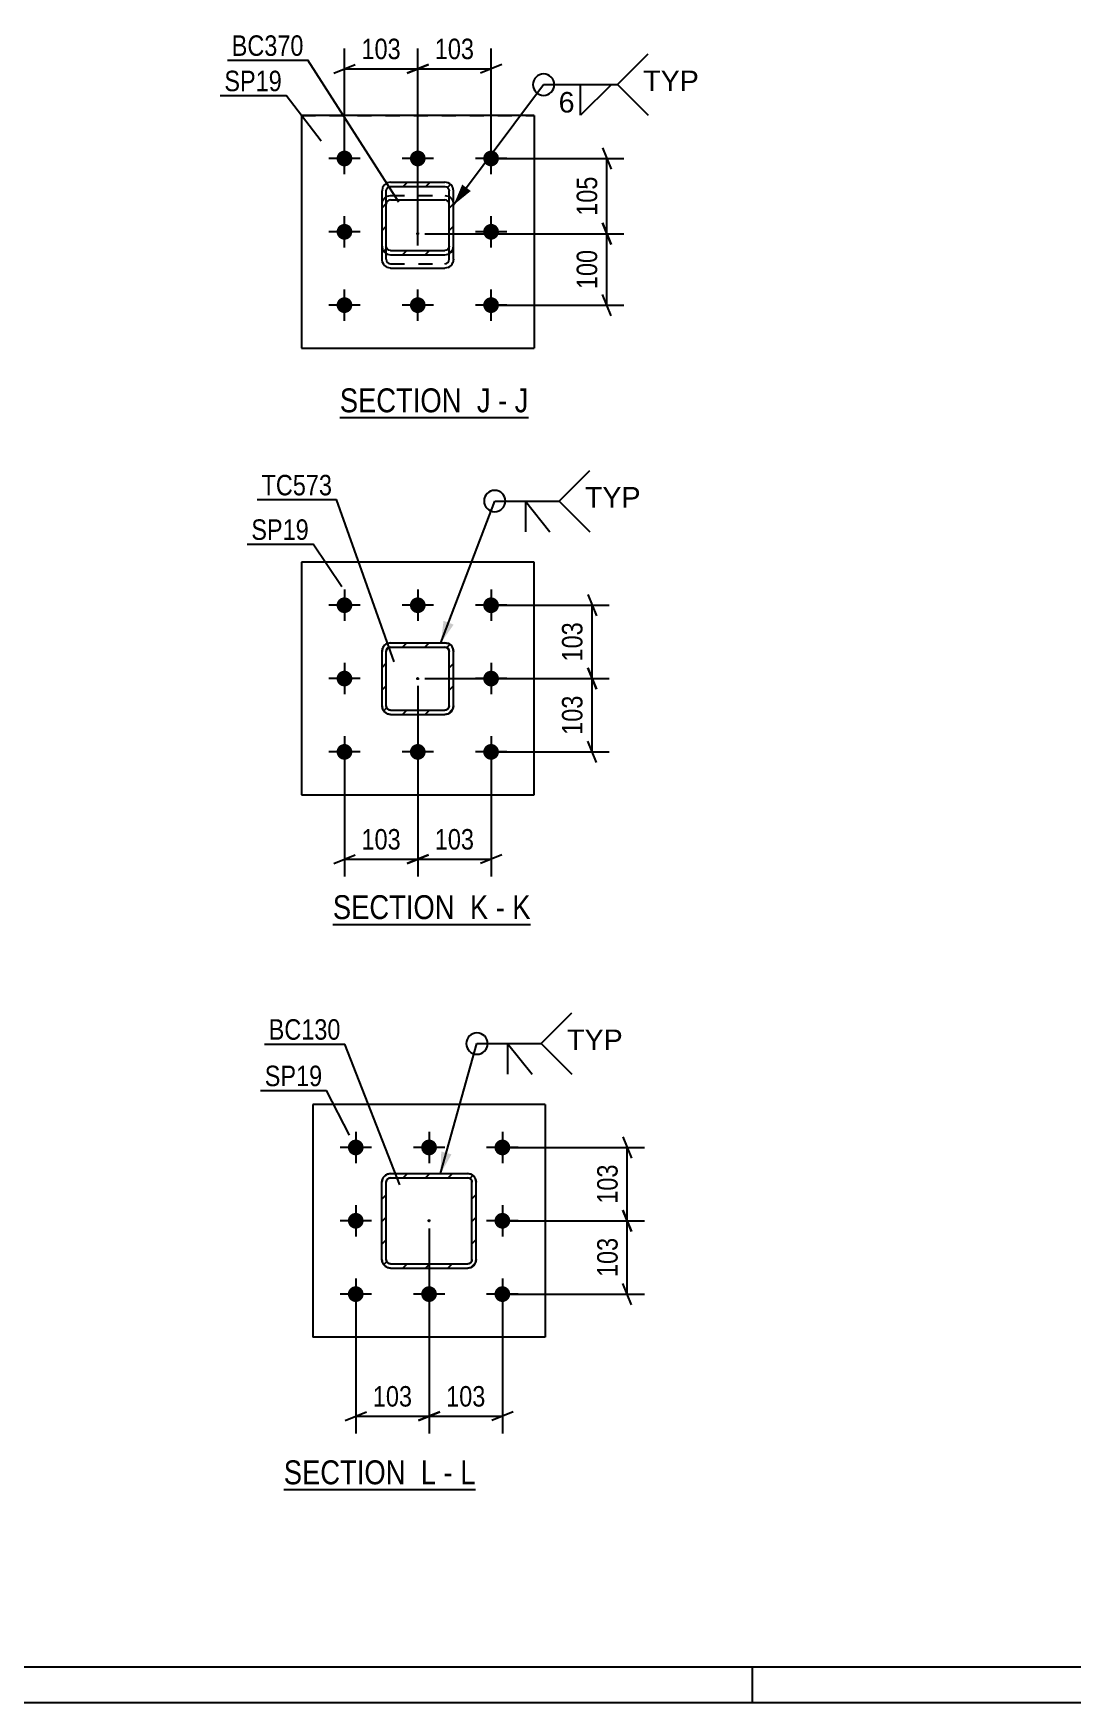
# Model space of a CAD drawing. Header units: millimetres. Extents: x -177 to 1012, y -676 to 165.
# Drawn here: x 491.4 to 636.5, y -675.6 to -442.3 of the extents above; entities that cross this region are included whole.
import ezdxf

# ---------------------------------------------------------------- set-up
doc = ezdxf.new("R2010")
doc.units = ezdxf.units.MM
doc.linetypes.add('DXK_LINE_DOT2', pattern=[3.9198, 1.9599, -1.9599])
doc.linetypes.add('DXK_LINE_DOT3', pattern=[5.9187, 2.979, -0.9799, 0.9799, -0.9799])
doc.styles.add('Arial', font='ARIAL.TTF', dxfattribs={"height": 0.2})
doc.styles.add('Arial Narrow', font='ARIALN.TTF', dxfattribs={"height": 0.2})

# ---------------------------------------------------------------- blocks, each defined once
blk = doc.blocks.new('Unknown-761545539-1163')
at = {"color": 5, "linetype": 'Continuous'}
for p, q in [((-172.08, -670.63), (1006.92, -670.63)), ((591.92, -675.63), (591.92, -670.63)), ((-177.08, -675.63), (1011.92, -675.63))]:
    blk.add_line(p, q, dxfattribs=at)
blk = doc.blocks.new('Unknown-761545539-20 - 9212')
at = {"color": 6, "linetype": 'Continuous'}
blk.add_line((534.23, -496.02), (560.6, -496.02), dxfattribs=at)
at = {"color": 0, "linetype": 'Continuous'}
blk.add_wipeout([(552.34, -495.27), (552.34, -491.77), (534.23, -491.77), (534.23, -495.27)], dxfattribs=at)
at = {"color": 7, "linetype": 'Continuous', "style": 'Arial Narrow'}
blk.add_text('SECTION ', height=3.34, dxfattribs=at).set_placement((534.23, -495.27))
at = {"color": 0, "linetype": 'Continuous'}
blk.add_wipeout([(555.3, -495.27), (555.3, -491.77), (553.39, -491.77), (553.39, -495.27)], dxfattribs=at)
at = {"color": 7, "linetype": 'Continuous', "style": 'Arial Narrow'}
blk.add_text('J', height=3.34, dxfattribs=at).set_placement((553.39, -495.27))
at = {"color": 0, "linetype": 'Continuous'}
blk.add_wipeout([(557.63, -495.27), (557.63, -491.77), (556.35, -491.77), (556.35, -495.27)], dxfattribs=at)
at = {"color": 7, "linetype": 'Continuous', "style": 'Arial Narrow'}
blk.add_text('-', height=3.34, dxfattribs=at).set_placement((556.35, -495.27))
at = {"color": 0, "linetype": 'Continuous'}
blk.add_wipeout([(560.6, -495.27), (560.6, -491.77), (558.68, -491.77), (558.68, -495.27)], dxfattribs=at)
at = {"color": 7, "linetype": 'Continuous', "style": 'Arial Narrow'}
blk.add_text('J', height=3.34, dxfattribs=at).set_placement((558.68, -495.27))
blk = doc.blocks.new('Unknown-761545539-21 - 9410')
at = {"color": 6, "linetype": 'Continuous'}
blk.add_line((533.26, -566.86), (560.9, -566.86), dxfattribs=at)
at = {"color": 0, "linetype": 'Continuous'}
blk.add_wipeout([(551.37, -566.11), (551.37, -562.61), (533.26, -562.61), (533.26, -566.11)], dxfattribs=at)
at = {"color": 7, "linetype": 'Continuous', "style": 'Arial Narrow'}
blk.add_text('SECTION ', height=3.34, dxfattribs=at).set_placement((533.26, -566.11))
at = {"color": 0, "linetype": 'Continuous'}
blk.add_wipeout([(554.97, -566.11), (554.97, -562.61), (552.42, -562.61), (552.42, -566.11)], dxfattribs=at)
blk.add_wipeout([(557.3, -566.11), (557.3, -562.61), (556.02, -562.61), (556.02, -566.11)], dxfattribs=at)
at = {"color": 7, "linetype": 'Continuous', "style": 'Arial Narrow'}
for s, p in [('K', (552.42, -566.11)), ('-', (556.02, -566.11))]:
    blk.add_text(s, height=3.34, dxfattribs=at).set_placement(p)
at = {"color": 0, "linetype": 'Continuous'}
blk.add_wipeout([(560.9, -566.11), (560.9, -562.61), (558.35, -562.61), (558.35, -566.11)], dxfattribs=at)
at = {"color": 7, "linetype": 'Continuous', "style": 'Arial Narrow'}
blk.add_text('K', height=3.34, dxfattribs=at).set_placement((558.35, -566.11))
blk = doc.blocks.new('Unknown-761545539-22 - 9626')
at = {"color": 6, "linetype": 'Continuous'}
blk.add_line((526.4, -645.86), (553.2, -645.86), dxfattribs=at)
at = {"color": 0, "linetype": 'Continuous'}
blk.add_wipeout([(544.51, -645.11), (544.51, -641.61), (526.4, -641.61), (526.4, -645.11)], dxfattribs=at)
at = {"color": 7, "linetype": 'Continuous', "style": 'Arial Narrow'}
blk.add_text('SECTION ', height=3.34, dxfattribs=at).set_placement((526.4, -645.11))
at = {"color": 0, "linetype": 'Continuous'}
blk.add_wipeout([(547.69, -645.11), (547.69, -641.61), (545.56, -641.61), (545.56, -645.11)], dxfattribs=at)
at = {"color": 7, "linetype": 'Continuous', "style": 'Arial Narrow'}
blk.add_text('L', height=3.34, dxfattribs=at).set_placement((545.56, -645.11))
at = {"color": 0, "linetype": 'Continuous'}
blk.add_wipeout([(550.02, -645.11), (550.02, -641.61), (548.74, -641.61), (548.74, -645.11)], dxfattribs=at)
at = {"color": 7, "linetype": 'Continuous', "style": 'Arial Narrow'}
blk.add_text('-', height=3.34, dxfattribs=at).set_placement((548.74, -645.11))
at = {"color": 0, "linetype": 'Continuous'}
blk.add_wipeout([(553.2, -645.11), (553.2, -641.61), (551.07, -641.61), (551.07, -645.11)], dxfattribs=at)
at = {"color": 7, "linetype": 'Continuous', "style": 'Arial Narrow'}
blk.add_text('L', height=3.34, dxfattribs=at).set_placement((551.07, -645.11))
blk = doc.blocks.new('Part-761545539-9284 - 9212')
at = {"linetype": 'Continuous'}
h = blk.add_hatch(dxfattribs=at)
h.set_pattern_fill('', scale=0.7, style=0, pattern_type=0)
h.set_pattern_definition([(45, (549.3893, -473.162), (-1.57154, 1.57154), [])])
h.paths.add_polyline_path([(548.93, -473.25), (549.39, -473.16), (549.78, -472.9), (550.04, -472.5), (550.13, -472.04), (550.13, -464.33), (550.04, -463.87), (549.78, -463.47), (549.39, -463.21), (548.93, -463.12), (541.33, -463.12), (540.87, -463.21), (540.48, -463.47), (540.22, -463.87), (540.13, -464.33), (540.13, -472.04), (540.22, -472.5), (540.48, -472.9), (540.87, -473.16), (541.33, -473.25)])
h.paths.add_polyline_path([(541.33, -472.65), (541.1, -472.6), (540.91, -472.47), (540.78, -472.27), (540.73, -472.04), (540.73, -464.33), (540.78, -464.1), (540.91, -463.9), (541.1, -463.77), (541.33, -463.73), (548.93, -463.73), (549.16, -463.77), (549.35, -463.9), (549.48, -464.1), (549.53, -464.33), (549.53, -472.04), (549.48, -472.27), (549.35, -472.47), (549.16, -472.6), (548.93, -472.65)])
blk.add_hatch(color=30, dxfattribs=at).paths.add_polyline_path([(545.13, -470.41, -1), (545.13, -470.21, -1)])
at = {"color": 2, "linetype": 'Continuous'}
for p, q in [((540.22, -463.87), (540.13, -464.33)), ((540.73, -464.33), (540.78, -464.1)), ((540.78, -464.1), (540.91, -463.9)), ((541.33, -463.12), (540.87, -463.21)), ((540.91, -463.9), (541.1, -463.77)), ((541.1, -463.77), (541.33, -463.73)), ((541.33, -463.12), (548.93, -463.12)), ((541.33, -463.73), (548.93, -463.73)), ((549.39, -463.21), (548.93, -463.12)), ((548.93, -463.73), (549.16, -463.77)), ((549.16, -463.77), (549.35, -463.9)), ((549.35, -463.9), (549.48, -464.1)), ((549.48, -464.1), (549.53, -464.33)), ((550.13, -464.33), (550.04, -463.87)), ((540.13, -472.04), (540.13, -464.33)), ((540.73, -472.04), (540.73, -464.33)), ((540.78, -465.96), (540.73, -466.2)), ((540.91, -465.77), (540.78, -465.96)), ((541.1, -465.63), (540.91, -465.77)), ((541.33, -465.59), (541.1, -465.63)), ((541.33, -465.59), (548.93, -465.59)), ((549.16, -465.63), (548.93, -465.59)), ((549.35, -465.77), (549.16, -465.63)), ((549.48, -465.96), (549.35, -465.77)), ((549.53, -466.2), (549.48, -465.96)), ((549.53, -472.04), (549.53, -464.33)), ((550.13, -472.04), (550.13, -464.33)), ((540.13, -473.89), (540.13, -472.04)), ((540.13, -472.04), (540.22, -472.5)), ((540.78, -472.27), (540.73, -472.04)), ((540.91, -472.47), (540.78, -472.27)), ((540.87, -473.16), (541.33, -473.25)), ((541.1, -472.6), (540.91, -472.47)), ((541.33, -472.65), (541.1, -472.6)), ((541.33, -472.65), (548.93, -472.65)), ((541.33, -473.25), (548.93, -473.25)), ((549.16, -472.6), (548.93, -472.65)), ((548.93, -473.25), (549.39, -473.16)), ((549.35, -472.47), (549.16, -472.6)), ((549.48, -472.27), (549.35, -472.47)), ((549.53, -472.04), (549.48, -472.27)), ((550.04, -472.5), (550.13, -472.04)), ((550.13, -473.89), (550.13, -472.04)), ((540.22, -474.36), (540.13, -473.89)), ((541.33, -475.11), (540.87, -475.02)), ((541.33, -475.11), (548.93, -475.11)), ((549.39, -475.02), (548.93, -475.11)), ((550.13, -473.89), (550.04, -474.36))]:
    blk.add_line(p, q, dxfattribs=at)
at = {"color": 7, "linetype": 'DXK_LINE_DOT2'}
for p, q in [((540.13, -472.04), (540.13, -464.33)), ((540.13, -466.2), (540.22, -465.73)), ((540.73, -473.89), (540.73, -464.33)), ((540.87, -465.07), (541.33, -464.98)), ((541.33, -464.98), (548.93, -464.98)), ((548.93, -464.98), (549.39, -465.07)), ((549.53, -473.89), (549.53, -464.33)), ((550.04, -465.73), (550.13, -466.2)), ((550.13, -472.04), (550.13, -464.33)), ((540.73, -473.89), (540.78, -474.13)), ((540.78, -474.13), (540.91, -474.32)), ((540.91, -474.32), (541.1, -474.46)), ((541.1, -474.46), (541.33, -474.5)), ((541.33, -474.5), (548.93, -474.5)), ((548.93, -474.5), (549.16, -474.46)), ((549.16, -474.46), (549.35, -474.32)), ((549.35, -474.32), (549.48, -474.13)), ((549.48, -474.13), (549.53, -473.89))]:
    blk.add_line(p, q, dxfattribs=at)
at = {"color": 7, "linetype": 'DXK_LINE_DOT3'}
blk.add_line((545.13, -471.69), (545.13, -468.19), dxfattribs=at)
at = {"color": 30, "linetype": 'DXK_LINE_DOT3'}
blk.add_line((545.13, -471.95), (545.13, -468.19), dxfattribs=at)
at = {"color": 30, "linetype": 'Continuous'}
blk.add_circle((545.13, -470.31), 0.1, dxfattribs=at)
at = {"color": 2, "linetype": 'Continuous'}
for centre, start, end in [((541.34, -464.32), 112.8927, 157.8889), ((548.92, -464.32), 22.1111, 67.1073), ((541.34, -472.05), 202.1111, 247.1073), ((548.92, -472.05), 292.8927, 337.8889), ((541.34, -473.9), 202.1324, 247.1291), ((548.92, -473.9), 292.8709, 337.8676)]:
    blk.add_arc(centre, 1.21, start, end, dxfattribs=at)
at = {"color": 7, "linetype": 'DXK_LINE_DOT2'}
for centre, start, end in [((541.34, -466.19), 112.8709, 157.8676), ((548.92, -466.19), 22.1324, 67.1291)]:
    blk.add_arc(centre, 1.21, start, end, dxfattribs=at)
blk = doc.blocks.new('Part-761545539-9325 - 9212')
at = {"color": 2, "linetype": 'Continuous'}
for p, q in [((561.38, -453.79), (528.88, -453.79)), ((528.88, -453.79), (528.88, -486.3)), ((561.38, -453.79), (561.38, -486.3)), ((528.88, -486.29), (561.38, -486.29)), ((528.88, -486.3), (561.38, -486.3))]:
    blk.add_line(p, q, dxfattribs=at)
at = {"color": 7, "linetype": 'DXK_LINE_DOT2'}
for p, q in [((528.88, -453.79), (528.88, -453.8)), ((528.88, -453.8), (561.38, -453.8)), ((561.38, -453.8), (561.38, -453.79))]:
    blk.add_line(p, q, dxfattribs=at)
blk = doc.blocks.new('Bolt-761545539-9351 - 9212')
at = {"linetype": 'Continuous'}
for points in [[(534.88, -460.89), (534.65, -460.87), (534.43, -460.8), (534.23, -460.68), (534.06, -460.53), (533.93, -460.34), (533.83, -460.13), (533.79, -459.91), (533.79, -459.68), (533.83, -459.45), (533.93, -459.24), (534.06, -459.06), (534.23, -458.9), (534.43, -458.79), (534.65, -458.72), (534.88, -458.69), (535.11, -458.72), (535.33, -458.79), (535.53, -458.9), (535.7, -459.06), (535.83, -459.24), (535.93, -459.45), (535.97, -459.68), (535.97, -459.91), (535.93, -460.13), (535.83, -460.34), (535.7, -460.53), (535.53, -460.68), (535.33, -460.8), (535.11, -460.87)], [(545.13, -460.89), (544.9, -460.87), (544.68, -460.8), (544.48, -460.68), (544.31, -460.53), (544.18, -460.34), (544.08, -460.13), (544.04, -459.91), (544.04, -459.68), (544.08, -459.45), (544.18, -459.24), (544.31, -459.06), (544.48, -458.9), (544.68, -458.79), (544.9, -458.72), (545.13, -458.69), (545.36, -458.72), (545.58, -458.79), (545.78, -458.9), (545.95, -459.06), (546.08, -459.24), (546.18, -459.45), (546.22, -459.68), (546.22, -459.91), (546.18, -460.13), (546.08, -460.34), (545.95, -460.53), (545.78, -460.68), (545.58, -460.8), (545.36, -460.87)], [(555.38, -460.89), (555.15, -460.87), (554.93, -460.8), (554.73, -460.68), (554.56, -460.53), (554.43, -460.34), (554.33, -460.13), (554.29, -459.91), (554.29, -459.68), (554.33, -459.45), (554.43, -459.24), (554.56, -459.06), (554.73, -458.9), (554.93, -458.79), (555.15, -458.72), (555.38, -458.69), (555.61, -458.72), (555.83, -458.79), (556.03, -458.9), (556.2, -459.06), (556.33, -459.24), (556.43, -459.45), (556.47, -459.68), (556.47, -459.91), (556.43, -460.13), (556.33, -460.34), (556.2, -460.53), (556.03, -460.68), (555.83, -460.8), (555.61, -460.87)], [(534.88, -471.14), (534.65, -471.12), (534.43, -471.05), (534.23, -470.93), (534.06, -470.78), (533.93, -470.59), (533.83, -470.38), (533.79, -470.16), (533.79, -469.93), (533.83, -469.7), (533.93, -469.49), (534.06, -469.31), (534.23, -469.15), (534.43, -469.04), (534.65, -468.97), (534.88, -468.94), (535.11, -468.97), (535.33, -469.04), (535.53, -469.15), (535.7, -469.31), (535.83, -469.49), (535.93, -469.7), (535.97, -469.93), (535.97, -470.16), (535.93, -470.38), (535.83, -470.59), (535.7, -470.78), (535.53, -470.93), (535.33, -471.05), (535.11, -471.12)], [(555.38, -471.14), (555.15, -471.12), (554.93, -471.05), (554.73, -470.93), (554.56, -470.78), (554.43, -470.59), (554.33, -470.38), (554.29, -470.16), (554.29, -469.93), (554.33, -469.7), (554.43, -469.49), (554.56, -469.31), (554.73, -469.15), (554.93, -469.04), (555.15, -468.97), (555.38, -468.94), (555.61, -468.97), (555.83, -469.04), (556.03, -469.15), (556.2, -469.31), (556.33, -469.49), (556.43, -469.7), (556.47, -469.93), (556.47, -470.16), (556.43, -470.38), (556.33, -470.59), (556.2, -470.78), (556.03, -470.93), (555.83, -471.05), (555.61, -471.12)], [(534.88, -481.39), (534.65, -481.37), (534.43, -481.3), (534.23, -481.18), (534.06, -481.03), (533.93, -480.84), (533.83, -480.63), (533.79, -480.41), (533.79, -480.18), (533.83, -479.95), (533.93, -479.74), (534.06, -479.56), (534.23, -479.4), (534.43, -479.29), (534.65, -479.22), (534.88, -479.19), (535.11, -479.22), (535.33, -479.29), (535.53, -479.4), (535.7, -479.56), (535.83, -479.74), (535.93, -479.95), (535.97, -480.18), (535.97, -480.41), (535.93, -480.63), (535.83, -480.84), (535.7, -481.03), (535.53, -481.18), (535.33, -481.3), (535.11, -481.37)], [(545.13, -481.39), (544.9, -481.37), (544.68, -481.3), (544.48, -481.18), (544.31, -481.03), (544.18, -480.84), (544.08, -480.63), (544.04, -480.41), (544.04, -480.18), (544.08, -479.95), (544.18, -479.74), (544.31, -479.56), (544.48, -479.4), (544.68, -479.29), (544.9, -479.22), (545.13, -479.19), (545.36, -479.22), (545.58, -479.29), (545.78, -479.4), (545.95, -479.56), (546.08, -479.74), (546.18, -479.95), (546.22, -480.18), (546.22, -480.41), (546.18, -480.63), (546.08, -480.84), (545.95, -481.03), (545.78, -481.18), (545.58, -481.3), (545.36, -481.37)], [(555.38, -481.39), (555.15, -481.37), (554.93, -481.3), (554.73, -481.18), (554.56, -481.03), (554.43, -480.84), (554.33, -480.63), (554.29, -480.41), (554.29, -480.18), (554.33, -479.95), (554.43, -479.74), (554.56, -479.56), (554.73, -479.4), (554.93, -479.29), (555.15, -479.22), (555.38, -479.19), (555.61, -479.22), (555.83, -479.29), (556.03, -479.4), (556.2, -479.56), (556.33, -479.74), (556.43, -479.95), (556.47, -480.18), (556.47, -480.41), (556.43, -480.63), (556.33, -480.84), (556.2, -481.03), (556.03, -481.18), (555.83, -481.3), (555.61, -481.37)]]:
    blk.add_hatch(color=1, dxfattribs=at).paths.add_polyline_path(points)
at = {"color": 1, "linetype": 'Continuous'}
for p, q in [((534.88, -462), (534.88, -457.6)), ((545.13, -462), (545.13, -457.6)), ((555.38, -462), (555.38, -457.6)), ((537.08, -459.8), (532.68, -459.8)), ((547.33, -459.8), (542.93, -459.8)), ((557.58, -459.8), (553.18, -459.8)), ((534.88, -472.25), (534.88, -467.85)), ((555.38, -472.25), (555.38, -467.85)), ((537.08, -470.05), (532.68, -470.05)), ((557.58, -470.05), (553.18, -470.05)), ((534.88, -482.5), (534.88, -478.1)), ((545.13, -482.5), (545.13, -478.1)), ((555.38, -482.5), (555.38, -478.1)), ((537.08, -480.3), (532.68, -480.3)), ((547.33, -480.3), (542.93, -480.3)), ((557.58, -480.3), (553.18, -480.3))]:
    blk.add_line(p, q, dxfattribs=at)
blk = doc.blocks.new('Part-761545539-9514 - 9410')
at = {"color": 2, "linetype": 'Continuous'}
for p, q in [((561.38, -516.24), (528.88, -516.24)), ((528.88, -516.24), (528.88, -548.74)), ((561.38, -548.74), (561.38, -516.24)), ((528.88, -548.74), (561.38, -548.74))]:
    blk.add_line(p, q, dxfattribs=at)
blk = doc.blocks.new('Bolt-761545539-9442 - 9410')
at = {"linetype": 'Continuous'}
for points in [[(534.88, -523.34, -1), (534.88, -521.14, -1)], [(545.13, -523.34, -1), (545.13, -521.14, -1)], [(555.38, -523.34, -1), (555.38, -521.14, -1)], [(534.88, -533.59, -1), (534.88, -531.39, -1)], [(555.38, -533.59, -1), (555.38, -531.39, -1)], [(534.88, -543.84, -1), (534.88, -541.64, -1)], [(545.13, -543.84, -1), (545.13, -541.64, -1)], [(555.38, -543.84, -1), (555.38, -541.64, -1)]]:
    blk.add_hatch(color=1, dxfattribs=at).paths.add_polyline_path(points)
at = {"color": 1, "linetype": 'Continuous'}
for p, q in [((534.88, -520.04), (534.88, -524.44)), ((545.13, -520.04), (545.13, -524.44)), ((555.38, -520.04), (555.38, -524.44)), ((537.08, -522.24), (532.68, -522.24)), ((547.33, -522.24), (542.93, -522.24)), ((557.58, -522.24), (553.18, -522.24)), ((534.88, -530.29), (534.88, -534.69)), ((555.38, -530.29), (555.38, -534.69)), ((537.08, -532.49), (532.68, -532.49)), ((557.58, -532.49), (553.18, -532.49)), ((534.88, -540.54), (534.88, -544.94)), ((545.13, -540.54), (545.13, -544.94)), ((555.38, -540.54), (555.38, -544.94)), ((537.08, -542.74), (532.68, -542.74)), ((547.33, -542.74), (542.93, -542.74)), ((557.58, -542.74), (553.18, -542.74))]:
    blk.add_line(p, q, dxfattribs=at)
blk = doc.blocks.new('Part-761545539-9508 - 9410')
at = {"linetype": 'Continuous'}
h = blk.add_hatch(dxfattribs=at)
h.set_pattern_fill('', scale=0.7, style=0, pattern_type=0)
h.set_pattern_definition([(45, (549.3898, -537.3955), (-1.57154, 1.57154), [])])
h.paths.add_polyline_path([(548.93, -537.49), (549.39, -537.4), (549.78, -537.14), (550.04, -536.75), (550.13, -536.29), (550.13, -528.69), (550.04, -528.23), (549.78, -527.84), (549.39, -527.58), (548.93, -527.49), (541.33, -527.49), (540.87, -527.58), (540.48, -527.84), (540.22, -528.23), (540.13, -528.69), (540.13, -536.29), (540.22, -536.75), (540.48, -537.14), (540.87, -537.4), (541.33, -537.49)])
h.paths.add_polyline_path([(541.33, -536.89), (541.1, -536.84), (540.91, -536.71), (540.78, -536.52), (540.73, -536.29), (540.73, -528.69), (540.78, -528.46), (540.91, -528.26), (541.1, -528.13), (541.33, -528.09), (548.93, -528.09), (549.16, -528.13), (549.35, -528.26), (549.48, -528.46), (549.53, -528.69), (549.53, -536.29), (549.48, -536.52), (549.35, -536.71), (549.16, -536.84), (548.93, -536.89)])
blk.add_hatch(color=30, dxfattribs=at).paths.add_polyline_path([(545.13, -532.59, -1), (545.13, -532.39, -1)])
at = {"color": 7, "linetype": 'DXK_LINE_DOT2'}
for p, q in [((540.13, -528.69), (540.22, -528.23)), ((540.13, -536.29), (540.13, -528.69)), ((540.78, -528.46), (540.73, -528.69)), ((540.73, -536.29), (540.73, -528.69)), ((540.91, -528.26), (540.78, -528.46)), ((540.87, -527.58), (541.33, -527.49)), ((541.1, -528.13), (540.91, -528.26)), ((541.33, -528.09), (541.1, -528.13)), ((541.33, -527.49), (548.93, -527.49)), ((541.33, -528.09), (548.93, -528.09)), ((548.93, -527.49), (549.39, -527.58)), ((549.16, -528.13), (548.93, -528.09)), ((549.35, -528.26), (549.16, -528.13)), ((549.48, -528.46), (549.35, -528.26)), ((549.53, -528.69), (549.48, -528.46)), ((549.53, -536.29), (549.53, -528.69)), ((550.04, -528.23), (550.13, -528.69)), ((550.13, -536.29), (550.13, -528.69)), ((540.22, -536.75), (540.13, -536.29)), ((540.73, -536.29), (540.78, -536.52)), ((540.78, -536.52), (540.91, -536.71)), ((549.35, -536.71), (549.48, -536.52)), ((549.48, -536.52), (549.53, -536.29)), ((550.13, -536.29), (550.04, -536.75)), ((541.33, -537.49), (540.87, -537.4)), ((540.91, -536.71), (541.1, -536.84)), ((541.1, -536.84), (541.33, -536.89)), ((541.33, -536.89), (548.93, -536.89)), ((541.33, -537.49), (548.93, -537.49)), ((548.93, -536.89), (549.16, -536.84)), ((549.39, -537.4), (548.93, -537.49)), ((549.16, -536.84), (549.35, -536.71))]:
    blk.add_line(p, q, dxfattribs=at)
at = {"color": 2, "linetype": 'Continuous'}
for p, q in [((540.22, -528.23), (540.13, -528.69)), ((540.13, -536.29), (540.13, -528.69)), ((540.73, -528.69), (540.78, -528.46)), ((540.73, -536.29), (540.73, -528.69)), ((540.78, -528.46), (540.91, -528.26)), ((541.33, -527.49), (540.87, -527.58)), ((540.91, -528.26), (541.1, -528.13)), ((541.1, -528.13), (541.33, -528.09)), ((541.33, -527.49), (548.93, -527.49)), ((541.33, -528.09), (548.93, -528.09)), ((549.39, -527.58), (548.93, -527.49)), ((548.93, -528.09), (549.16, -528.13)), ((549.16, -528.13), (549.35, -528.26)), ((549.35, -528.26), (549.48, -528.46)), ((549.48, -528.46), (549.53, -528.69)), ((549.53, -536.29), (549.53, -528.69)), ((550.13, -528.69), (550.04, -528.23)), ((550.13, -536.29), (550.13, -528.69)), ((540.13, -536.29), (540.22, -536.75)), ((540.78, -536.52), (540.73, -536.29)), ((540.91, -536.71), (540.78, -536.52)), ((549.48, -536.52), (549.35, -536.71)), ((549.53, -536.29), (549.48, -536.52)), ((550.04, -536.75), (550.13, -536.29)), ((540.87, -537.4), (541.33, -537.49)), ((541.1, -536.84), (540.91, -536.71)), ((541.33, -536.89), (541.1, -536.84)), ((541.33, -536.89), (548.93, -536.89)), ((541.33, -537.49), (548.93, -537.49)), ((549.16, -536.84), (548.93, -536.89)), ((548.93, -537.49), (549.39, -537.4)), ((549.35, -536.71), (549.16, -536.84))]:
    blk.add_line(p, q, dxfattribs=at)
at = {"color": 7, "linetype": 'DXK_LINE_DOT3'}
blk.add_line((545.13, -532.49), (545.13, -532.49), dxfattribs=at)
at = {"color": 30, "linetype": 'DXK_LINE_DOT3'}
blk.add_line((545.13, -532.49), (545.13, -532.49), dxfattribs=at)
at = {"color": 30, "linetype": 'Continuous'}
blk.add_circle((545.13, -532.49), 0.1, dxfattribs=at)
at = {"color": 7, "linetype": 'DXK_LINE_DOT2'}
for centre, start, end in [((541.33, -528.69), 112.5, 157.5), ((548.93, -528.69), 22.5, 67.5), ((541.33, -536.29), 202.5, 247.5), ((548.93, -536.29), 292.5, 337.5)]:
    blk.add_arc(centre, 1.2, start, end, dxfattribs=at)
at = {"color": 2, "linetype": 'Continuous'}
for centre, start, end in [((541.33, -528.69), 112.5, 157.5), ((548.93, -528.69), 22.5, 67.5), ((541.33, -536.29), 202.5, 247.5), ((548.93, -536.29), 292.5, 337.5)]:
    blk.add_arc(centre, 1.2, start, end, dxfattribs=at)
blk = doc.blocks.new('Part-761545539-9647 - 9626')
at = {"color": 2, "linetype": 'Continuous'}
for p, q in [((562.96, -592.03), (530.46, -592.03)), ((530.46, -592.03), (530.46, -624.53)), ((562.96, -592.03), (562.96, -624.53)), ((562.96, -624.53), (530.46, -624.53))]:
    blk.add_line(p, q, dxfattribs=at)
blk = doc.blocks.new('Part-761545539-9654 - 9626')
at = {"linetype": 'Continuous'}
h = blk.add_hatch(dxfattribs=at)
h.set_pattern_fill('', scale=0.7, style=0, pattern_type=0)
h.set_pattern_definition([(45, (552.5736, -614.7856), (-1.57154, 1.57154), [])])
h.paths.add_polyline_path([(552.11, -614.88), (552.57, -614.79), (552.96, -614.53), (553.22, -614.14), (553.31, -613.68), (553.31, -602.88), (553.22, -602.42), (552.96, -602.03), (552.57, -601.77), (552.11, -601.68), (541.31, -601.68), (540.86, -601.77), (540.47, -602.03), (540.21, -602.42), (540.11, -602.88), (540.11, -613.68), (540.21, -614.14), (540.47, -614.53), (540.86, -614.79), (541.31, -614.88)])
h.paths.add_polyline_path([(541.31, -614.28), (541.08, -614.23), (540.89, -614.1), (540.76, -613.91), (540.71, -613.68), (540.71, -602.88), (540.76, -602.65), (540.89, -602.45), (541.08, -602.32), (541.31, -602.28), (552.11, -602.28), (552.34, -602.32), (552.54, -602.45), (552.67, -602.65), (552.71, -602.88), (552.71, -613.68), (552.67, -613.91), (552.54, -614.1), (552.34, -614.23), (552.11, -614.28)])
blk.add_hatch(color=30, dxfattribs=at).paths.add_polyline_path([(546.71, -608.38, -1), (546.71, -608.18, -1)])
at = {"color": 7, "linetype": 'DXK_LINE_DOT2'}
for p, q in [((540.86, -601.77), (541.31, -601.68)), ((541.31, -601.68), (552.11, -601.68)), ((552.11, -601.68), (552.57, -601.77)), ((540.11, -602.88), (540.21, -602.42)), ((540.11, -613.68), (540.11, -602.88)), ((540.76, -602.65), (540.71, -602.88)), ((540.71, -613.68), (540.71, -602.88)), ((540.89, -602.45), (540.76, -602.65)), ((541.08, -602.32), (540.89, -602.45)), ((541.31, -602.28), (541.08, -602.32)), ((541.31, -602.28), (552.11, -602.28)), ((552.34, -602.32), (552.11, -602.28)), ((552.54, -602.45), (552.34, -602.32)), ((552.67, -602.65), (552.54, -602.45)), ((552.71, -602.88), (552.67, -602.65)), ((552.71, -613.68), (552.71, -602.88)), ((553.22, -602.42), (553.31, -602.88)), ((553.31, -613.68), (553.31, -602.88)), ((540.21, -614.14), (540.11, -613.68)), ((540.71, -613.68), (540.76, -613.91)), ((540.76, -613.91), (540.89, -614.1)), ((541.31, -614.88), (540.86, -614.79)), ((540.89, -614.1), (541.08, -614.23)), ((541.08, -614.23), (541.31, -614.28)), ((541.31, -614.28), (552.11, -614.28)), ((541.31, -614.88), (552.11, -614.88)), ((552.11, -614.28), (552.34, -614.23)), ((552.57, -614.79), (552.11, -614.88)), ((552.34, -614.23), (552.54, -614.1)), ((552.54, -614.1), (552.67, -613.91)), ((552.67, -613.91), (552.71, -613.68)), ((553.31, -613.68), (553.22, -614.14))]:
    blk.add_line(p, q, dxfattribs=at)
at = {"color": 2, "linetype": 'Continuous'}
for p, q in [((541.31, -601.68), (540.86, -601.77)), ((541.31, -601.68), (552.11, -601.68)), ((552.57, -601.77), (552.11, -601.68)), ((540.21, -602.42), (540.11, -602.88)), ((540.11, -613.68), (540.11, -602.88)), ((540.71, -602.88), (540.76, -602.65)), ((540.71, -613.68), (540.71, -602.88)), ((540.76, -602.65), (540.89, -602.45)), ((540.89, -602.45), (541.08, -602.32)), ((541.08, -602.32), (541.31, -602.28)), ((541.31, -602.28), (552.11, -602.28)), ((552.11, -602.28), (552.34, -602.32)), ((552.34, -602.32), (552.54, -602.45)), ((552.54, -602.45), (552.67, -602.65)), ((552.67, -602.65), (552.71, -602.88)), ((552.71, -613.68), (552.71, -602.88)), ((553.31, -602.88), (553.22, -602.42)), ((553.31, -613.68), (553.31, -602.88)), ((540.11, -613.68), (540.21, -614.14)), ((540.76, -613.91), (540.71, -613.68)), ((540.89, -614.1), (540.76, -613.91)), ((540.86, -614.79), (541.31, -614.88)), ((541.08, -614.23), (540.89, -614.1)), ((541.31, -614.28), (541.08, -614.23)), ((541.31, -614.28), (552.11, -614.28)), ((541.31, -614.88), (552.11, -614.88)), ((552.34, -614.23), (552.11, -614.28)), ((552.11, -614.88), (552.57, -614.79)), ((552.54, -614.1), (552.34, -614.23)), ((552.67, -613.91), (552.54, -614.1)), ((552.71, -613.68), (552.67, -613.91)), ((553.22, -614.14), (553.31, -613.68))]:
    blk.add_line(p, q, dxfattribs=at)
at = {"color": 7, "linetype": 'DXK_LINE_DOT3'}
blk.add_line((546.71, -608.28), (546.71, -608.28), dxfattribs=at)
at = {"color": 30, "linetype": 'DXK_LINE_DOT3'}
blk.add_line((546.71, -608.28), (546.71, -608.28), dxfattribs=at)
at = {"color": 30, "linetype": 'Continuous'}
blk.add_circle((546.71, -608.28), 0.1, dxfattribs=at)
at = {"color": 7, "linetype": 'DXK_LINE_DOT2'}
for centre, start, end in [((541.31, -602.88), 112.5, 157.5), ((552.11, -602.88), 22.5, 67.5), ((541.31, -613.68), 202.5, 247.5), ((552.11, -613.68), 292.5, 337.5)]:
    blk.add_arc(centre, 1.2, start, end, dxfattribs=at)
at = {"color": 2, "linetype": 'Continuous'}
for centre, start, end in [((541.31, -602.88), 112.5, 157.5), ((552.11, -602.88), 22.5, 67.5), ((541.31, -613.68), 202.5, 247.5), ((552.11, -613.68), 292.5, 337.5)]:
    blk.add_arc(centre, 1.2, start, end, dxfattribs=at)
blk = doc.blocks.new('Bolt-761545539-9710 - 9626')
at = {"linetype": 'Continuous'}
for points in [[(536.46, -599.13, -1), (536.46, -596.93, -1)], [(546.71, -599.13, -1), (546.71, -596.93, -1)], [(556.96, -599.13, -1), (556.96, -596.93, -1)], [(536.46, -609.38, -1), (536.46, -607.18, -1)], [(556.96, -609.38, -1), (556.96, -607.18, -1)], [(536.46, -619.63, -1), (536.46, -617.43, -1)], [(546.71, -619.63, -1), (546.71, -617.43, -1)], [(556.96, -619.63, -1), (556.96, -617.43, -1)]]:
    blk.add_hatch(color=1, dxfattribs=at).paths.add_polyline_path(points)
at = {"color": 1, "linetype": 'Continuous'}
for p, q in [((536.46, -595.83), (536.46, -600.23)), ((546.71, -595.83), (546.71, -600.23)), ((556.96, -595.83), (556.96, -600.23)), ((538.66, -598.03), (534.26, -598.03)), ((548.91, -598.03), (544.51, -598.03)), ((559.16, -598.03), (554.76, -598.03)), ((536.46, -606.08), (536.46, -610.48)), ((556.96, -606.08), (556.96, -610.48)), ((538.66, -608.28), (534.26, -608.28)), ((559.16, -608.28), (554.76, -608.28)), ((536.46, -616.33), (536.46, -620.73)), ((546.71, -616.33), (546.71, -620.73)), ((556.96, -616.33), (556.96, -620.73)), ((538.66, -618.53), (534.26, -618.53)), ((548.91, -618.53), (544.51, -618.53)), ((559.16, -618.53), (554.76, -618.53))]:
    blk.add_line(p, q, dxfattribs=at)
blk = doc.blocks.new('StraightDimension-761545539-9383 - 9212')
at = {"color": 7, "linetype": 'Continuous'}
for p, q in [((570.96, -458.3), (572.16, -461.3)), ((556.38, -459.8), (573.96, -459.8)), ((571.56, -470.31), (571.56, -459.8)), ((572.16, -471.81), (570.96, -468.81)), ((546.13, -470.31), (573.96, -470.31))]:
    blk.add_line(p, q, dxfattribs=at)
at = {"color": 0}
blk.add_wipeout([(570.81, -461.71), (566.61, -461.71), (566.61, -468.4), (570.81, -468.4)], dxfattribs=at)
at = {"color": 3, "style": 'Arial Narrow'}
blk.add_text('105', height=2.863, rotation=90.0002, dxfattribs=at).set_placement((570.21, -467.8))
blk = doc.blocks.new('StraightDimension-761545539-9375 - 9212')
at = {"color": 7, "linetype": 'Continuous'}
for p, q in [((570.96, -468.81), (572.16, -471.81)), ((546.13, -470.31), (573.96, -470.31)), ((571.56, -480.3), (571.56, -470.31)), ((556.38, -480.3), (573.96, -480.3)), ((572.16, -481.8), (570.96, -478.8))]:
    blk.add_line(p, q, dxfattribs=at)
at = {"color": 0}
blk.add_wipeout([(570.81, -471.96), (566.61, -471.96), (566.61, -478.65), (570.81, -478.65)], dxfattribs=at)
at = {"color": 3, "style": 'Arial Narrow'}
blk.add_text('100', height=2.863, rotation=90.0002, dxfattribs=at).set_placement((570.21, -478.05))
blk = doc.blocks.new('StraightDimension-761545539-9392 - 9212')
at = {"color": 7, "linetype": 'Continuous'}
for p, q in [((534.88, -458.8), (534.88, -444.41)), ((545.13, -469.31), (545.13, -444.41)), ((533.38, -447.86), (536.38, -446.66)), ((534.88, -447.26), (545.13, -447.26)), ((546.63, -446.66), (543.63, -447.86))]:
    blk.add_line(p, q, dxfattribs=at)
at = {"color": 0}
blk.add_wipeout([(543.35, -446.51), (543.35, -442.31), (536.66, -442.31), (536.66, -446.51)], dxfattribs=at)
at = {"color": 3, "style": 'Arial Narrow'}
blk.add_text('103', height=2.863, dxfattribs=at).set_placement((537.26, -445.91))
blk = doc.blocks.new('StraightDimension-761545539-9400 - 9212')
at = {"color": 7, "linetype": 'Continuous'}
for p, q in [((545.13, -469.31), (545.13, -444.41)), ((555.38, -458.8), (555.38, -444.41)), ((543.63, -447.86), (546.63, -446.66)), ((545.13, -447.26), (555.38, -447.26)), ((556.88, -446.66), (553.88, -447.86))]:
    blk.add_line(p, q, dxfattribs=at)
at = {"color": 0}
blk.add_wipeout([(553.6, -446.51), (553.6, -442.31), (546.91, -442.31), (546.91, -446.51)], dxfattribs=at)
at = {"color": 3, "style": 'Arial Narrow'}
blk.add_text('103', height=2.863, dxfattribs=at).set_placement((547.51, -445.91))
blk = doc.blocks.new('StraightDimension-761545539-9570 - 9410')
at = {"color": 7, "linetype": 'Continuous'}
for p, q in [((545.13, -533.49), (545.13, -560.14)), ((534.88, -543.74), (534.88, -560.14)), ((533.38, -558.34), (536.38, -557.14)), ((546.63, -557.14), (543.63, -558.34)), ((534.88, -557.74), (545.13, -557.74))]:
    blk.add_line(p, q, dxfattribs=at)
at = {"color": 0}
blk.add_wipeout([(543.35, -556.99), (543.35, -552.79), (536.66, -552.79), (536.66, -556.99)], dxfattribs=at)
at = {"color": 3, "style": 'Arial Narrow'}
blk.add_text('103', height=2.863, dxfattribs=at).set_placement((537.26, -556.39))
blk = doc.blocks.new('StraightDimension-761545539-9580 - 9410')
at = {"color": 7, "linetype": 'Continuous'}
for p, q in [((545.13, -533.49), (545.13, -560.14)), ((555.38, -543.74), (555.38, -560.14)), ((543.63, -558.34), (546.63, -557.14)), ((556.88, -557.14), (553.88, -558.34)), ((545.13, -557.74), (555.38, -557.74))]:
    blk.add_line(p, q, dxfattribs=at)
at = {"color": 0}
blk.add_wipeout([(553.6, -556.99), (553.6, -552.79), (546.91, -552.79), (546.91, -556.99)], dxfattribs=at)
at = {"color": 3, "style": 'Arial Narrow'}
blk.add_text('103', height=2.863, dxfattribs=at).set_placement((547.51, -556.39))
blk = doc.blocks.new('StraightDimension-761545539-9591 - 9410')
at = {"color": 7, "linetype": 'Continuous'}
for p, q in [((556.38, -522.24), (571.9, -522.24)), ((568.9, -520.74), (570.1, -523.74)), ((569.5, -532.49), (569.5, -522.24)), ((570.1, -533.99), (568.9, -530.99)), ((546.13, -532.49), (571.9, -532.49))]:
    blk.add_line(p, q, dxfattribs=at)
at = {"color": 0}
blk.add_wipeout([(568.75, -524.02), (564.55, -524.02), (564.55, -530.7), (568.75, -530.7)], dxfattribs=at)
at = {"color": 3, "style": 'Arial Narrow'}
blk.add_text('103', height=2.863, rotation=90.0002, dxfattribs=at).set_placement((568.15, -530.1))
blk = doc.blocks.new('StraightDimension-761545539-9601 - 9410')
at = {"color": 7, "linetype": 'Continuous'}
for p, q in [((568.9, -530.99), (570.1, -533.99)), ((546.13, -532.49), (571.9, -532.49)), ((569.5, -542.74), (569.5, -532.49)), ((570.1, -544.24), (568.9, -541.24)), ((556.38, -542.74), (571.9, -542.74))]:
    blk.add_line(p, q, dxfattribs=at)
at = {"color": 0}
blk.add_wipeout([(568.75, -534.27), (564.55, -534.27), (564.55, -540.95), (568.75, -540.95)], dxfattribs=at)
at = {"color": 3, "style": 'Arial Narrow'}
blk.add_text('103', height=2.863, rotation=90.0002, dxfattribs=at).set_placement((568.15, -540.35))
blk = doc.blocks.new('StraightDimension-761545539-13536 - 9626')
at = {"color": 7, "linetype": 'Continuous'}
for p, q in [((573.82, -596.53), (575.02, -599.53)), ((557.96, -598.03), (576.82, -598.03)), ((574.42, -608.28), (574.42, -598.03)), ((557.96, -608.28), (576.82, -608.28)), ((575.02, -609.78), (573.82, -606.78))]:
    blk.add_line(p, q, dxfattribs=at)
at = {"color": 0}
blk.add_wipeout([(573.67, -599.81), (569.47, -599.81), (569.47, -606.49), (573.67, -606.49)], dxfattribs=at)
at = {"color": 3, "style": 'Arial Narrow'}
blk.add_text('103', height=2.863, rotation=90.0002, dxfattribs=at).set_placement((573.07, -605.89))
blk = doc.blocks.new('StraightDimension-761545539-9786 - 9626')
at = {"color": 7, "linetype": 'Continuous'}
for p, q in [((546.71, -609.36), (546.71, -638)), ((536.46, -619.53), (536.46, -638)), ((534.96, -636.2), (537.96, -635)), ((536.46, -635.6), (546.71, -635.6)), ((548.21, -635), (545.21, -636.2))]:
    blk.add_line(p, q, dxfattribs=at)
at = {"color": 0}
blk.add_wipeout([(544.93, -634.85), (544.93, -630.65), (538.25, -630.65), (538.25, -634.85)], dxfattribs=at)
at = {"color": 3, "style": 'Arial Narrow'}
blk.add_text('103', height=2.863, dxfattribs=at).set_placement((538.85, -634.25))
blk = doc.blocks.new('StraightDimension-761545539-9794 - 9626')
at = {"color": 7, "linetype": 'Continuous'}
for p, q in [((546.71, -609.36), (546.71, -638)), ((556.96, -619.53), (556.96, -638)), ((545.21, -636.2), (548.21, -635)), ((546.71, -635.6), (556.96, -635.6)), ((558.46, -635), (555.46, -636.2))]:
    blk.add_line(p, q, dxfattribs=at)
at = {"color": 0}
blk.add_wipeout([(555.18, -634.85), (555.18, -630.65), (548.5, -630.65), (548.5, -634.85)], dxfattribs=at)
at = {"color": 3, "style": 'Arial Narrow'}
blk.add_text('103', height=2.863, dxfattribs=at).set_placement((549.1, -634.25))
blk = doc.blocks.new('StraightDimension-761545539-13537 - 9626')
at = {"color": 7, "linetype": 'Continuous'}
for p, q in [((557.96, -608.28), (576.82, -608.28)), ((573.82, -606.78), (575.02, -609.78)), ((574.42, -618.53), (574.42, -608.28)), ((575.02, -620.03), (573.82, -617.03)), ((557.96, -618.53), (576.82, -618.53))]:
    blk.add_line(p, q, dxfattribs=at)
at = {"color": 0}
blk.add_wipeout([(573.67, -610.06), (569.47, -610.06), (569.47, -616.74), (573.67, -616.74)], dxfattribs=at)
at = {"color": 3, "style": 'Arial Narrow'}
blk.add_text('103', height=2.863, rotation=90.0002, dxfattribs=at).set_placement((573.07, -616.14))
blk = doc.blocks.new('Mark-761545539-9280 - 9212')
at = {"color": 0}
blk.add_wipeout([(529.17, -445.45), (529.17, -442.45), (519.12, -442.45), (519.12, -445.45)], dxfattribs=at)
blk.add_wipeout([(529.17, -445.45), (529.17, -442.45), (519.12, -442.45), (519.12, -445.45)], dxfattribs=at)
at = {"color": 30, "linetype": 'Continuous'}
for p in [(518.52, -446.05), (542.48, -465.9)]:
    blk.add_line(p, (529.77, -446.05), dxfattribs=at)
at = {"color": 3, "style": 'Arial Narrow'}
blk.add_text('BC370', height=2.863, dxfattribs=at).set_placement((519.12, -445.45))
blk = doc.blocks.new('Mark-761545539-9321 - 9212')
at = {"color": 0}
blk.add_wipeout([(526.13, -450.39), (526.13, -447.39), (518.09, -447.39), (518.09, -450.39)], dxfattribs=at)
blk.add_wipeout([(526.13, -450.39), (526.13, -447.39), (518.09, -447.39), (518.09, -450.39)], dxfattribs=at)
at = {"color": 30, "linetype": 'Continuous'}
for p in [(517.49, -450.99), (531.64, -457.36)]:
    blk.add_line(p, (526.73, -450.99), dxfattribs=at)
at = {"color": 3, "style": 'Arial Narrow'}
blk.add_text('SP19', height=2.863, dxfattribs=at).set_placement((518.09, -450.39))
blk = doc.blocks.new('WeldMark-761545539-20250 - 9212')
at = {"linetype": 'Continuous'}
blk.add_hatch(color=30, dxfattribs=at).paths.add_polyline_path([(552.54, -464.34), (550.14, -466.29), (551.34, -463.44)])
at = {"color": 3, "linetype": 'Continuous'}
for q in [(577.33, -445.19), (577.33, -453.76)]:
    blk.add_line((573.04, -449.47), q, dxfattribs=at)
at = {"color": 30, "linetype": 'Continuous'}
blk.add_line((550.14, -466.29), (562.72, -449.47), dxfattribs=at)
at = {"color": 3, "linetype": 'Continuous'}
blk.add_arc((562.72, -449.47), 1.5, 90, 270, dxfattribs=at)
at = {"color": 0}
blk.add_wipeout([(567.24, -453.57), (567.24, -450.17), (564.62, -450.17), (564.62, -453.57)], dxfattribs=at)
at = {"color": 30, "linetype": 'Continuous'}
blk.add_line((562.72, -449.47), (573.04, -449.47), dxfattribs=at)
at = {"color": 3, "linetype": 'Continuous'}
for p, q in [((567.9, -449.47), (572.19, -449.47)), ((572.19, -449.47), (567.9, -453.76)), ((567.9, -453.76), (567.9, -449.47))]:
    blk.add_line(p, q, dxfattribs=at)
blk.add_arc((562.72, -449.47), 1.5, 270, 90, dxfattribs=at)
at = {"color": 3, "style": 'Arial'}
blk.add_text('6', height=2.87, dxfattribs=at).set_placement((564.82, -453.37))
at = {"color": 0, "linetype": 'Continuous'}
blk.add_wipeout([(584.42, -450.37), (584.42, -447.37), (576.64, -447.37), (576.64, -450.37)], dxfattribs=at)
blk.add_wipeout([(584.42, -450.37), (584.42, -447.37), (576.64, -447.37), (576.64, -450.37)], dxfattribs=at)
at = {"color": 3, "linetype": 'Continuous', "style": 'Arial'}
blk.add_text('TYP', height=2.865, dxfattribs=at).set_placement((576.64, -450.37))
blk = doc.blocks.new('WeldMark-761545539-9611 - 9410')
at = {"linetype": 'Continuous'}
blk.add_hatch(color=30, dxfattribs=at).paths.add_polyline_path([(550.14, -524.95), (548.37, -527.49), (548.73, -524.42)])
at = {"color": 30, "linetype": 'Continuous'}
for p, q in [((548.37, -527.49), (555.89, -507.68)), ((555.89, -507.68), (564.89, -507.68))]:
    blk.add_line(p, q, dxfattribs=at)
at = {"color": 3, "linetype": 'Continuous'}
for q in [(563.61, -511.96), (560.18, -511.96)]:
    blk.add_line((560.18, -507.68), q, dxfattribs=at)
for start, end in [(90, 270), (270, 90)]:
    blk.add_arc((555.89, -507.68), 1.5, start, end, dxfattribs=at)
at = {"color": 0, "linetype": 'Continuous'}
blk.add_wipeout([(576.27, -508.58), (576.27, -505.58), (568.49, -505.58), (568.49, -508.58)], dxfattribs=at)
blk.add_wipeout([(576.27, -508.58), (576.27, -505.58), (568.49, -505.58), (568.49, -508.58)], dxfattribs=at)
at = {"color": 3, "linetype": 'Continuous'}
for q in [(569.18, -503.39), (569.18, -511.96)]:
    blk.add_line((564.89, -507.68), q, dxfattribs=at)
at = {"color": 3, "linetype": 'Continuous', "style": 'Arial'}
blk.add_text('TYP', height=2.865, dxfattribs=at).set_placement((568.49, -508.58))
blk = doc.blocks.new('Mark-761545539-9504 - 9410')
at = {"color": 0}
blk.add_wipeout([(533.15, -506.88), (533.15, -503.88), (523.29, -503.88), (523.29, -506.88)], dxfattribs=at)
blk.add_wipeout([(533.15, -506.88), (533.15, -503.88), (523.29, -503.88), (523.29, -506.88)], dxfattribs=at)
at = {"color": 30, "linetype": 'Continuous'}
for p in [(522.69, -507.48), (541.83, -530.13)]:
    blk.add_line(p, (533.75, -507.48), dxfattribs=at)
at = {"color": 3, "style": 'Arial Narrow'}
blk.add_text('TC573', height=2.863, dxfattribs=at).set_placement((523.29, -506.88))
blk = doc.blocks.new('Mark-761545539-9510 - 9410')
at = {"color": 0}
blk.add_wipeout([(529.9, -513.1), (529.9, -510.1), (521.86, -510.1), (521.86, -513.1)], dxfattribs=at)
blk.add_wipeout([(529.9, -513.1), (529.9, -510.1), (521.86, -510.1), (521.86, -513.1)], dxfattribs=at)
at = {"color": 30, "linetype": 'Continuous'}
for p in [(521.26, -513.7), (534.51, -519.67)]:
    blk.add_line(p, (530.5, -513.7), dxfattribs=at)
at = {"color": 3, "style": 'Arial Narrow'}
blk.add_text('SP19', height=2.863, dxfattribs=at).set_placement((521.86, -513.1))
blk = doc.blocks.new('Mark-761545539-9643 - 9626')
at = {"color": 0}
blk.add_wipeout([(531.78, -589.46), (531.78, -586.46), (523.74, -586.46), (523.74, -589.46)], dxfattribs=at)
blk.add_wipeout([(531.78, -589.46), (531.78, -586.46), (523.74, -586.46), (523.74, -589.46)], dxfattribs=at)
at = {"color": 30, "linetype": 'Continuous'}
for p in [(523.14, -590.06), (535.59, -596.32)]:
    blk.add_line(p, (532.38, -590.06), dxfattribs=at)
at = {"color": 3, "style": 'Arial Narrow'}
blk.add_text('SP19', height=2.863, dxfattribs=at).set_placement((523.74, -589.46))
blk = doc.blocks.new('Mark-761545539-9650 - 9626')
at = {"color": 0}
blk.add_wipeout([(534.34, -582.97), (534.34, -579.97), (524.29, -579.97), (524.29, -582.97)], dxfattribs=at)
blk.add_wipeout([(534.34, -582.97), (534.34, -579.97), (524.29, -579.97), (524.29, -582.97)], dxfattribs=at)
at = {"color": 30, "linetype": 'Continuous'}
for p in [(523.69, -583.57), (542.6, -603.27)]:
    blk.add_line(p, (534.94, -583.57), dxfattribs=at)
at = {"color": 3, "style": 'Arial Narrow'}
blk.add_text('BC130', height=2.863, dxfattribs=at).set_placement((524.29, -582.97))
blk = doc.blocks.new('WeldMark-761545539-9821 - 9626')
at = {"linetype": 'Continuous'}
blk.add_hatch(color=30, dxfattribs=at).paths.add_polyline_path([(549.85, -598.99), (548.32, -601.68), (548.41, -598.59)])
at = {"color": 30, "linetype": 'Continuous'}
for p, q in [((548.32, -601.68), (553.4, -583.51)), ((553.4, -583.51), (562.4, -583.51))]:
    blk.add_line(p, q, dxfattribs=at)
at = {"color": 3, "linetype": 'Continuous'}
for q in [(561.11, -587.8), (557.68, -587.8)]:
    blk.add_line((557.68, -583.51), q, dxfattribs=at)
for start, end in [(90, 270), (270, 90)]:
    blk.add_arc((553.4, -583.51), 1.5, start, end, dxfattribs=at)
at = {"color": 0, "linetype": 'Continuous'}
blk.add_wipeout([(573.77, -584.41), (573.77, -581.41), (566, -581.41), (566, -584.41)], dxfattribs=at)
blk.add_wipeout([(573.77, -584.41), (573.77, -581.41), (566, -581.41), (566, -584.41)], dxfattribs=at)
at = {"color": 3, "linetype": 'Continuous'}
for q in [(566.68, -579.22), (566.68, -587.8)]:
    blk.add_line((562.4, -583.51), q, dxfattribs=at)
at = {"color": 3, "linetype": 'Continuous', "style": 'Arial'}
blk.add_text('TYP', height=2.865, dxfattribs=at).set_placement((566, -584.41))

msp = doc.modelspace()

# ---------------------------------------------------------------- block references
for name in ['Unknown-761545539-1163', 'Part-761545539-9325 - 9212', 'Bolt-761545539-9351 - 9212', 'Part-761545539-9284 - 9212', 'Part-761545539-9514 - 9410', 'Bolt-761545539-9442 - 9410', 'Part-761545539-9508 - 9410', 'Part-761545539-9647 - 9626', 'Bolt-761545539-9710 - 9626', 'Part-761545539-9654 - 9626']:
    msp.add_blockref(name, (0, 0))

# ---------------------------------------------------------------- next in the draw order: block references
for name in ['StraightDimension-761545539-9383 - 9212', 'Unknown-761545539-20 - 9212', 'Mark-761545539-9504 - 9410', 'StraightDimension-761545539-9570 - 9410', 'Unknown-761545539-21 - 9410', 'Mark-761545539-9643 - 9626', 'StraightDimension-761545539-13536 - 9626', 'StraightDimension-761545539-9786 - 9626', 'Unknown-761545539-22 - 9626']:
    msp.add_blockref(name, (0, 0))

# ---------------------------------------------------------------- next in the draw order: block references
for name in ['StraightDimension-761545539-9375 - 9212', 'Mark-761545539-9510 - 9410', 'StraightDimension-761545539-9580 - 9410', 'Mark-761545539-9650 - 9626', 'WeldMark-761545539-9821 - 9626', 'StraightDimension-761545539-9794 - 9626']:
    msp.add_blockref(name, (0, 0))

# ---------------------------------------------------------------- next in the draw order: block references
for name in ['StraightDimension-761545539-9392 - 9212', 'StraightDimension-761545539-9591 - 9410', 'StraightDimension-761545539-13537 - 9626']:
    msp.add_blockref(name, (0, 0))

# ---------------------------------------------------------------- next in the draw order: block references
for name in ['StraightDimension-761545539-9400 - 9212', 'WeldMark-761545539-9611 - 9410', 'StraightDimension-761545539-9601 - 9410']:
    msp.add_blockref(name, (0, 0))

# ---------------------------------------------------------------- next in the draw order: block references
for name in ['Mark-761545539-9280 - 9212', 'WeldMark-761545539-20250 - 9212']:
    msp.add_blockref(name, (0, 0))

# ---------------------------------------------------------------- next in the draw order: block references
msp.add_blockref('Mark-761545539-9321 - 9212', (0, 0))

doc.saveas('drawing.dxf')
